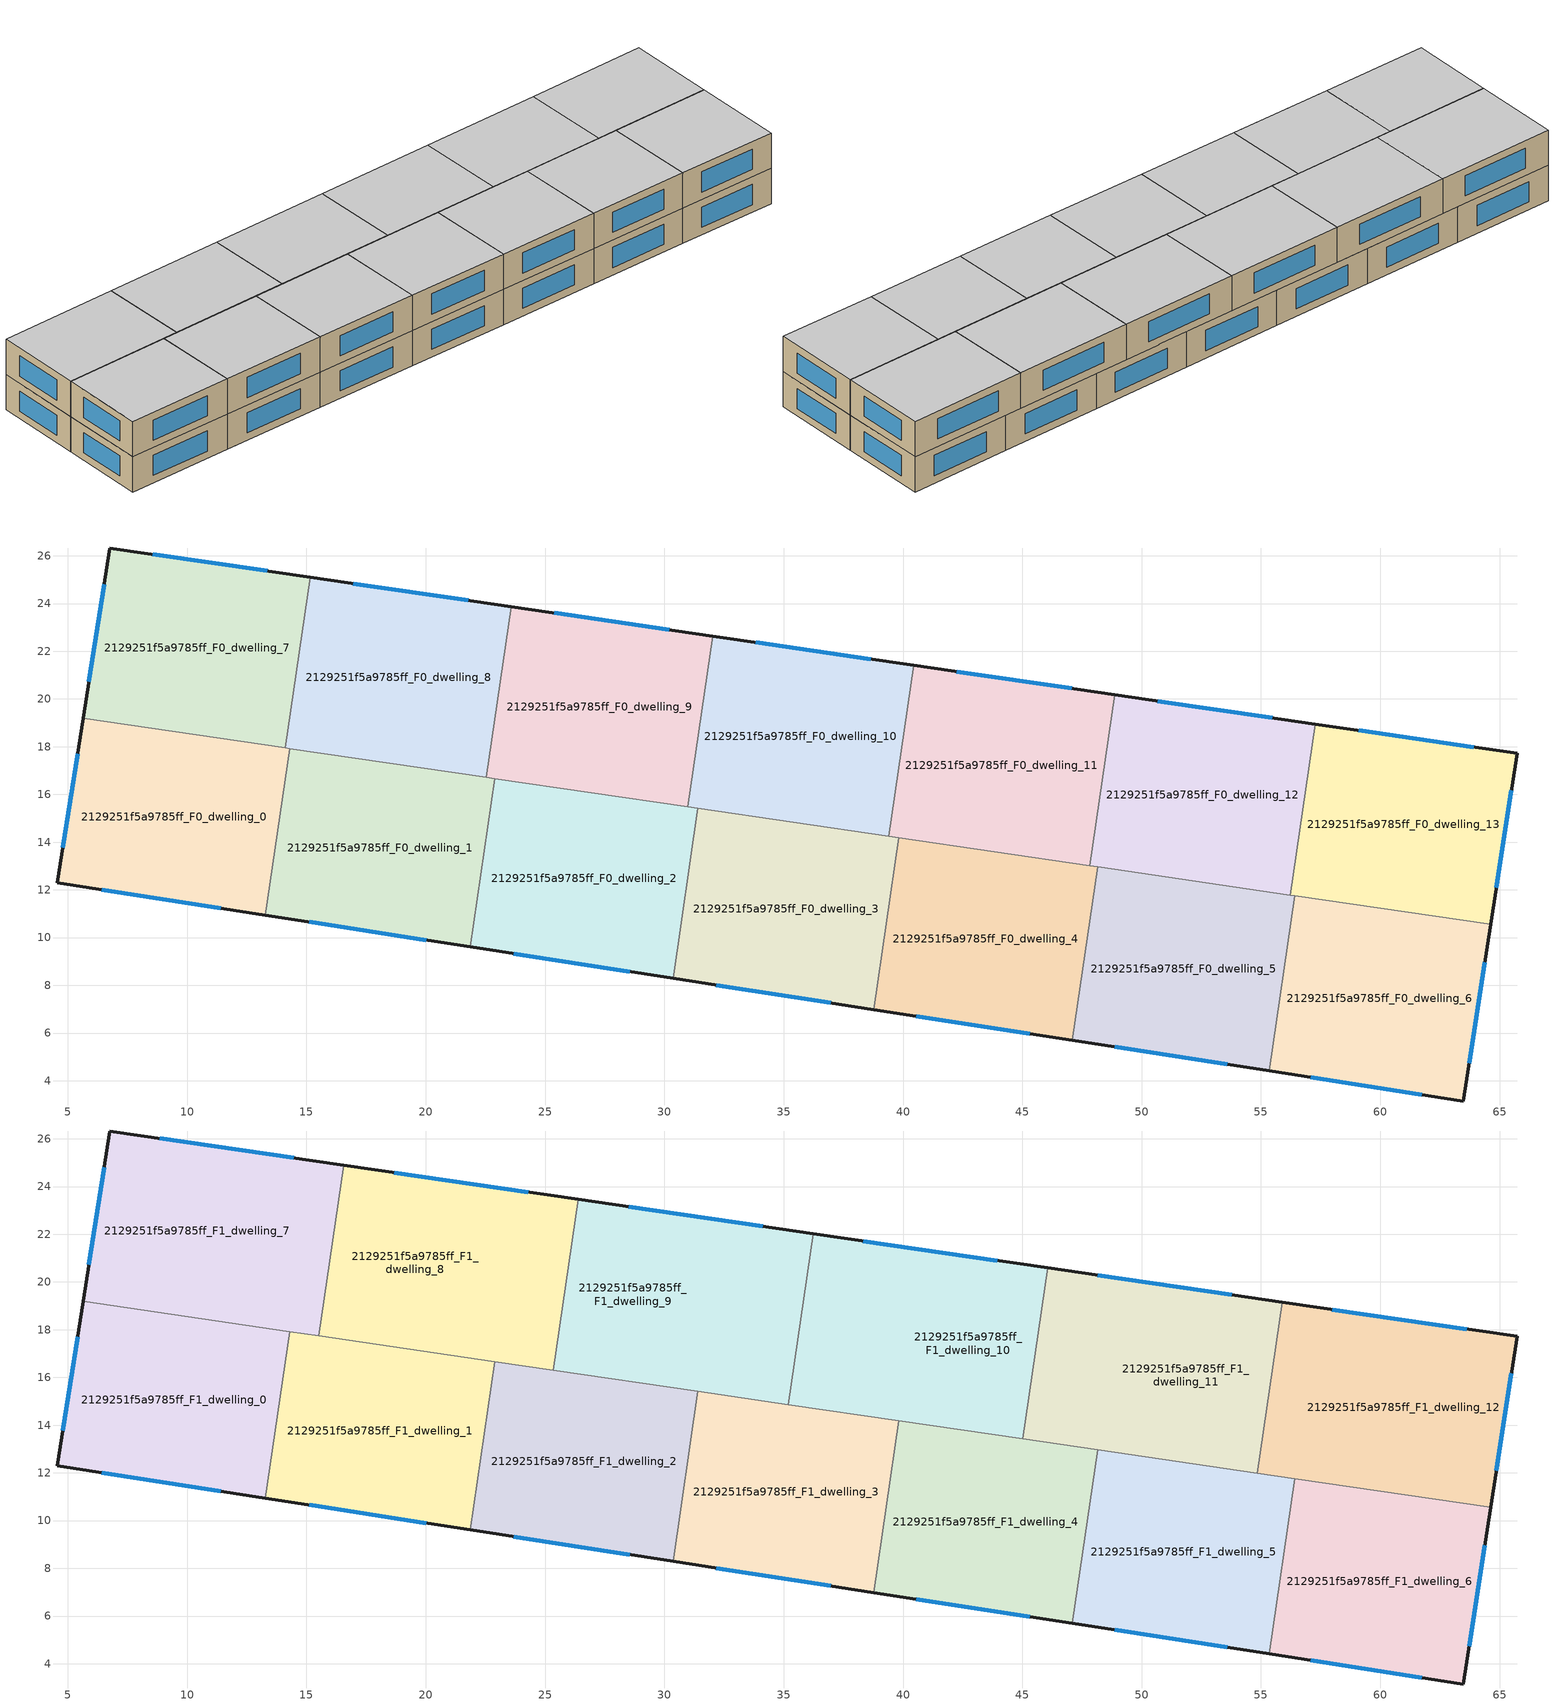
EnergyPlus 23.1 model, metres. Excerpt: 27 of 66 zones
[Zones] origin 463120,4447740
2129251f5a9785ff_F0_dwelling_0
 floor ground (EU_floor_Construction): 14.3,17.92 13.28,10.94 4.56,12.3 5.64,19.19 z0
 wall outside (EU_wall_Construction): 5.64,19.19 4.56,12.3 13.28,10.94 z0:3
 wall to 2129251f5a9785ff_F0_dwelling_1 (EU_wall_Construction): 13.28,10.94 14.3,17.92 z0:3
 wall to 2129251f5a9785ff_F0_dwelling_7 (EU_wall_Construction): 14.11,17.95 5.64,19.19 z0:3
 wall to 2129251f5a9785ff_F0_dwelling_8 (EU_wall_Construction): 14.3,17.92 14.11,17.95 z0:3
 window (EU_Window_Construction): 6.43,12.01 11.41,11.23 / 5.41,17.71 4.79,13.77 z0.64:2.36
2129251f5a9785ff_F0_dwelling_1
 floor ground (EU_floor_Construction): 22.9,16.66 21.87,9.61 13.28,10.94 14.3,17.92 z0
 wall outside (EU_wall_Construction): 13.28,10.94 21.87,9.61 z0:3
 wall to 2129251f5a9785ff_F0_dwelling_2 (EU_wall_Construction): 21.87,9.61 22.9,16.66 z0:3
 wall to 2129251f5a9785ff_F0_dwelling_8 (EU_wall_Construction): 22.54,16.71 14.3,17.92 z0:3
 wall to 2129251f5a9785ff_F0_dwelling_9 (EU_wall_Construction): 22.9,16.66 22.54,16.71 z0:3
 window (EU_Window_Construction): 15.12,10.66 20.03,9.9 z0.64:2.36
2129251f5a9785ff_F0_dwelling_10
 floor ground (EU_floor_Construction): 40.44,21.41 39.4,14.25 30.97,15.48 32.02,22.64 z0
 wall outside (EU_wall_Construction): 40.44,21.41 32.02,22.64 z0:3
 wall to 2129251f5a9785ff_F0_dwelling_11 (EU_wall_Construction): 39.4,14.25 40.44,21.41 z0:3
 wall to 2129251f5a9785ff_F0_dwelling_9 (EU_wall_Construction): 32.02,22.64 30.97,15.48 z0:3
 wall to 2129251f5a9785ff_F0_dwelling_3 (EU_wall_Construction): 31.41,15.42 39.4,14.25 z0:3
 wall to 2129251f5a9785ff_F0_dwelling_2 (EU_wall_Construction): 30.97,15.48 31.41,15.42 z0:3
 window (EU_Window_Construction): 38.64,21.67 33.82,22.38 z0.64:2.36
2129251f5a9785ff_F0_dwelling_11
 floor ground (EU_floor_Construction): 48.87,20.18 47.82,13.02 39.4,14.25 40.44,21.41 z0
 wall outside (EU_wall_Construction): 48.87,20.18 40.44,21.41 z0:3
 wall to 2129251f5a9785ff_F0_dwelling_12 (EU_wall_Construction): 47.82,13.02 48.87,20.18 z0:3
 wall to 2129251f5a9785ff_F0_dwelling_4 (EU_wall_Construction): 39.83,14.19 47.82,13.02 z0:3
 wall to 2129251f5a9785ff_F0_dwelling_3 (EU_wall_Construction): 39.39,14.25 39.83,14.18 z0:3
 window (EU_Window_Construction): 47.06,20.44 42.25,21.14 z0.64:2.36
 ceiling adiabatic (EU_roof_Construction): 45.01,13.43 46.06,20.59 40.44,21.41 39.4,14.25 z3
2129251f5a9785ff_F0_dwelling_12
 floor ground (EU_floor_Construction): 57.29,18.95 56.24,11.79 47.82,13.02 48.87,20.18 z0
 wall outside (EU_wall_Construction): 57.29,18.95 48.87,20.18 z0:3
 wall to 2129251f5a9785ff_F0_dwelling_13 (EU_wall_Construction): 56.24,11.79 57.29,18.95 z0:3
 wall to 2129251f5a9785ff_F0_dwelling_5 (EU_wall_Construction): 48.17,12.97 56.24,11.79 z0:3
 wall to 2129251f5a9785ff_F0_dwelling_4 (EU_wall_Construction): 47.82,13.02 48.17,12.97 z0:3
 window (EU_Window_Construction): 55.48,19.21 50.67,19.91 z0.64:2.36
2129251f5a9785ff_F0_dwelling_13
 floor ground (EU_floor_Construction): 65.73,17.71 64.62,10.56 56.24,11.79 57.29,18.95 z0
 wall outside (EU_wall_Construction): 64.62,10.56 65.73,17.71 57.29,18.95 z0:3
 wall to 2129251f5a9785ff_F0_dwelling_6 (EU_wall_Construction): 56.42,11.76 64.62,10.56 z0:3
 wall to 2129251f5a9785ff_F0_dwelling_5 (EU_wall_Construction): 56.24,11.78 56.42,11.76 z0:3
 window (EU_Window_Construction): 64.86,12.09 65.5,16.18 / 63.93,17.98 59.1,18.68 z0.64:2.36
2129251f5a9785ff_F0_dwelling_2
 floor ground (EU_floor_Construction): 31.41,15.42 30.36,8.29 21.87,9.61 22.9,16.66 z0
 wall outside (EU_wall_Construction): 21.87,9.61 30.36,8.29 z0:3
 wall to 2129251f5a9785ff_F0_dwelling_3 (EU_wall_Construction): 30.36,8.29 31.41,15.42 z0:3
 wall to 2129251f5a9785ff_F0_dwelling_9 (EU_wall_Construction): 30.97,15.48 22.9,16.66 z0:3
 window (EU_Window_Construction): 23.69,9.33 28.54,8.57 z0.64:2.36
2129251f5a9785ff_F0_dwelling_3
 floor ground (EU_floor_Construction): 39.83,14.18 38.78,6.99 30.36,8.29 31.41,15.42 z0
 wall outside (EU_wall_Construction): 30.36,8.29 38.78,6.99 z0:3
 wall to 2129251f5a9785ff_F0_dwelling_4 (EU_wall_Construction): 38.78,6.99 39.83,14.18 z0:3
 window (EU_Window_Construction): 32.17,8.01 36.97,7.27 z0.64:2.36
2129251f5a9785ff_F0_dwelling_4
 floor ground (EU_floor_Construction): 48.17,12.96 47.1,5.69 38.78,6.99 39.83,14.18 z0
 wall outside (EU_wall_Construction): 38.78,6.99 47.1,5.69 z0:3
 wall to 2129251f5a9785ff_F0_dwelling_5 (EU_wall_Construction): 47.1,5.69 48.17,12.96 z0:3
 window (EU_Window_Construction): 40.56,6.71 45.32,5.97 z0.64:2.36
2129251f5a9785ff_F0_dwelling_5
 floor ground (EU_floor_Construction): 56.42,11.76 55.34,4.41 47.1,5.69 48.17,12.96 z0
 wall outside (EU_wall_Construction): 47.1,5.69 55.34,4.41 z0:3
 wall to 2129251f5a9785ff_F0_dwelling_6 (EU_wall_Construction): 55.34,4.41 56.42,11.76 z0:3
 window (EU_Window_Construction): 48.87,5.42 53.58,4.69 z0.64:2.36
2129251f5a9785ff_F0_dwelling_6
 floor ground (EU_floor_Construction): 64.62,10.56 63.48,3.15 55.34,4.41 56.42,11.76 z0
 wall outside (EU_wall_Construction): 55.34,4.41 63.48,3.15 64.62,10.56 z0:3
 window (EU_Window_Construction): 63.72,4.74 64.38,8.97 / 57.09,4.14 61.73,3.42 z0.64:2.36
2129251f5a9785ff_F0_dwelling_7
 floor ground (EU_floor_Construction): 15.16,25.1 14.11,17.95 5.64,19.19 6.76,26.33 z0
 wall outside (EU_wall_Construction): 15.16,25.1 6.76,26.33 5.64,19.19 z0:3
 wall to 2129251f5a9785ff_F0_dwelling_8 (EU_wall_Construction): 14.11,17.95 15.16,25.1 z0:3
 window (EU_Window_Construction): 6.52,24.8 5.88,20.72 / 13.36,25.36 8.56,26.06 z0.64:2.36
2129251f5a9785ff_F0_dwelling_8
 floor ground (EU_floor_Construction): 23.59,23.87 22.54,16.71 14.11,17.95 15.16,25.1 z0
 wall outside (EU_wall_Construction): 23.59,23.87 15.16,25.1 z0:3
 wall to 2129251f5a9785ff_F0_dwelling_9 (EU_wall_Construction): 22.54,16.71 23.59,23.87 z0:3
 window (EU_Window_Construction): 21.78,24.13 16.96,24.84 z0.64:2.36
2129251f5a9785ff_F0_dwelling_9
 floor ground (EU_floor_Construction): 32.02,22.64 30.97,15.48 22.54,16.71 23.59,23.87 z0
 wall outside (EU_wall_Construction): 32.02,22.64 23.59,23.87 z0:3
 window (EU_Window_Construction): 30.21,22.9 25.39,23.61 z0.64:2.36
2129251f5a9785ff_F1_dwelling_0
 floor to 2129251f5a9785ff_F0_dwelling_0 (EU_floor_Construction): 14.3,17.92 13.28,10.94 4.56,12.3 5.64,19.19 z3
 wall outside (EU_wall_Construction): 5.64,19.19 4.56,12.3 13.28,10.94 z3:6
 wall to 2129251f5a9785ff_F1_dwelling_1 (EU_wall_Construction): 13.28,10.94 14.3,17.92 z3:6
 wall to 2129251f5a9785ff_F1_dwelling_7 (EU_wall_Construction): 14.3,17.92 5.64,19.19 z3:6
 window (EU_Window_Construction): 6.43,12.01 11.41,11.23 / 5.41,17.71 4.79,13.77 z3.64:5.36
 ceiling to 2129251f5a9785ff_F2_dwelling_0 (EU_floor_Construction): 13.28,10.94 14.3,17.92 5.64,19.19 4.56,12.3 z6
2129251f5a9785ff_F1_dwelling_1
 floor to 2129251f5a9785ff_F0_dwelling_1 (EU_floor_Construction): 22.9,16.66 21.87,9.61 13.28,10.94 14.3,17.92 z3
 wall outside (EU_wall_Construction): 13.28,10.94 21.87,9.61 z3:6
 wall to 2129251f5a9785ff_F1_dwelling_2 (EU_wall_Construction): 21.87,9.61 22.9,16.66 z3:6
 wall to 2129251f5a9785ff_F1_dwelling_8 (EU_wall_Construction): 22.9,16.66 15.52,17.74 z3:6
 wall to 2129251f5a9785ff_F1_dwelling_7 (EU_wall_Construction): 15.52,17.74 14.3,17.92 z3:6
 window (EU_Window_Construction): 15.12,10.66 20.03,9.9 z3.64:5.36
 ceiling to 2129251f5a9785ff_F2_dwelling_1 (EU_floor_Construction): 21.87,9.61 22.9,16.66 14.3,17.92 13.28,10.94 z6
2129251f5a9785ff_F1_dwelling_10
 floor adiabatic (EU_floor_Construction): 46.06,20.59 45.01,13.43 39.4,14.25 40.44,21.41 z3
 floor to 2129251f5a9785ff_F0_dwelling_10 (EU_floor_Construction): 40.44,21.41 39.4,14.25 35.18,14.87 36.23,22.02 z3
 wall outside (EU_wall_Construction): 46.06,20.59 36.23,22.02 z3:6
 wall to 2129251f5a9785ff_F1_dwelling_11 (EU_wall_Construction): 45.01,13.43 46.06,20.59 z3:6
 wall to 2129251f5a9785ff_F1_dwelling_9 (EU_wall_Construction): 36.23,22.02 35.18,14.87 z3:6
 wall to 2129251f5a9785ff_F1_dwelling_4 (EU_wall_Construction): 39.83,14.19 45.01,13.43 z3:6
 wall to 2129251f5a9785ff_F1_dwelling_3 (EU_wall_Construction): 35.18,14.86 39.83,14.18 z3:6
 window (EU_Window_Construction): 43.95,20.9 38.34,21.72 z3.64:5.36
 ceiling to 2129251f5a9785ff_F2_dwelling_10 (EU_floor_Construction): 45.01,13.43 46.06,20.59 36.23,22.02 35.18,14.87 z6
2129251f5a9785ff_F1_dwelling_11
 floor to 2129251f5a9785ff_F0_dwelling_12 (EU_floor_Construction): 55.88,19.15 54.84,11.99 47.82,13.02 48.87,20.18 z3
 floor to 2129251f5a9785ff_F0_dwelling_11 (EU_floor_Construction): 48.87,20.18 47.82,13.02 45.01,13.43 46.06,20.59 z3
 wall outside (EU_wall_Construction): 55.88,19.15 46.06,20.59 z3:6
 wall to 2129251f5a9785ff_F1_dwelling_12 (EU_wall_Construction): 54.84,11.99 55.88,19.15 z3:6
 wall to 2129251f5a9785ff_F1_dwelling_5 (EU_wall_Construction): 48.17,12.97 54.84,11.99 z3:6
 wall to 2129251f5a9785ff_F1_dwelling_4 (EU_wall_Construction): 45.01,13.43 48.17,12.97 z3:6
 window (EU_Window_Construction): 53.78,19.46 48.16,20.28 z3.64:5.36
 ceiling to 2129251f5a9785ff_F2_dwelling_11 (EU_floor_Construction): 54.84,11.99 55.88,19.15 46.06,20.59 45.01,13.43 z6
2129251f5a9785ff_F1_dwelling_12
 floor to 2129251f5a9785ff_F0_dwelling_13 (EU_floor_Construction): 65.73,17.71 64.62,10.56 56.24,11.79 57.29,18.95 z3
 floor to 2129251f5a9785ff_F0_dwelling_12 (EU_floor_Construction): 57.29,18.95 56.24,11.79 54.84,11.99 55.88,19.15 z3
 wall outside (EU_wall_Construction): 64.62,10.56 65.73,17.71 55.88,19.15 z3:6
 wall to 2129251f5a9785ff_F1_dwelling_6 (EU_wall_Construction): 56.42,11.76 64.62,10.56 z3:6
 wall to 2129251f5a9785ff_F1_dwelling_5 (EU_wall_Construction): 54.83,11.99 56.42,11.76 z3:6
 window (EU_Window_Construction): 64.86,12.09 65.5,16.18 / 63.62,18.02 57.99,18.85 z3.64:5.36
 ceiling to 2129251f5a9785ff_F2_dwelling_12 (EU_floor_Construction): 64.62,10.56 65.73,17.71 55.88,19.15 54.84,11.99 z6
2129251f5a9785ff_F1_dwelling_2
 floor to 2129251f5a9785ff_F0_dwelling_2 (EU_floor_Construction): 31.41,15.42 30.36,8.29 21.87,9.61 22.9,16.66 z3
 wall outside (EU_wall_Construction): 21.87,9.61 30.36,8.29 z3:6
 wall to 2129251f5a9785ff_F1_dwelling_3 (EU_wall_Construction): 30.36,8.29 31.41,15.42 z3:6
 wall to 2129251f5a9785ff_F1_dwelling_9 (EU_wall_Construction): 31.41,15.42 25.35,16.3 z3:6
 wall to 2129251f5a9785ff_F1_dwelling_8 (EU_wall_Construction): 25.35,16.3 22.9,16.66 z3:6
 window (EU_Window_Construction): 23.69,9.33 28.54,8.57 z3.64:5.36
 ceiling to 2129251f5a9785ff_F2_dwelling_2 (EU_floor_Construction): 30.36,8.29 31.41,15.42 22.9,16.66 21.87,9.61 z6
2129251f5a9785ff_F1_dwelling_3
 floor to 2129251f5a9785ff_F0_dwelling_3 (EU_floor_Construction): 39.83,14.18 38.78,6.99 30.36,8.29 31.41,15.42 z3
 wall outside (EU_wall_Construction): 30.36,8.29 38.78,6.99 z3:6
 wall to 2129251f5a9785ff_F1_dwelling_4 (EU_wall_Construction): 38.78,6.99 39.83,14.18 z3:6
 wall to 2129251f5a9785ff_F1_dwelling_9 (EU_wall_Construction): 35.18,14.87 31.41,15.42 z3:6
 window (EU_Window_Construction): 32.17,8.01 36.97,7.27 z3.64:5.36
 ceiling to 2129251f5a9785ff_F2_dwelling_3 (EU_floor_Construction): 38.78,6.99 39.83,14.18 31.41,15.42 30.36,8.29 z6
2129251f5a9785ff_F1_dwelling_4
 floor to 2129251f5a9785ff_F0_dwelling_4 (EU_floor_Construction): 48.17,12.96 47.1,5.69 38.78,6.99 39.83,14.18 z3
 wall outside (EU_wall_Construction): 38.78,6.99 47.1,5.69 z3:6
 wall to 2129251f5a9785ff_F1_dwelling_5 (EU_wall_Construction): 47.1,5.69 48.17,12.96 z3:6
 window (EU_Window_Construction): 40.56,6.71 45.32,5.97 z3.64:5.36
 ceiling to 2129251f5a9785ff_F2_dwelling_4 (EU_floor_Construction): 47.1,5.69 48.17,12.96 39.83,14.18 38.78,6.99 z6
2129251f5a9785ff_F1_dwelling_5
 floor to 2129251f5a9785ff_F0_dwelling_5 (EU_floor_Construction): 56.42,11.76 55.34,4.41 47.1,5.69 48.17,12.96 z3
 wall outside (EU_wall_Construction): 47.1,5.69 55.34,4.41 z3:6
 wall to 2129251f5a9785ff_F1_dwelling_6 (EU_wall_Construction): 55.34,4.41 56.42,11.76 z3:6
 window (EU_Window_Construction): 48.87,5.42 53.58,4.69 z3.64:5.36
 ceiling to 2129251f5a9785ff_F2_dwelling_5 (EU_floor_Construction): 55.34,4.41 56.42,11.76 48.17,12.96 47.1,5.69 z6
2129251f5a9785ff_F1_dwelling_6
 floor to 2129251f5a9785ff_F0_dwelling_6 (EU_floor_Construction): 64.62,10.56 63.48,3.15 55.34,4.41 56.42,11.76 z3
 wall outside (EU_wall_Construction): 55.34,4.41 63.48,3.15 64.62,10.56 z3:6
 window (EU_Window_Construction): 63.72,4.74 64.38,8.97 / 57.09,4.14 61.73,3.42 z3.64:5.36
 ceiling to 2129251f5a9785ff_F2_dwelling_6 (EU_floor_Construction): 63.48,3.15 64.62,10.56 56.42,11.76 55.34,4.41 z6
2129251f5a9785ff_F1_dwelling_7
 floor to 2129251f5a9785ff_F0_dwelling_7 (EU_floor_Construction): 15.16,25.1 14.11,17.95 5.64,19.19 6.76,26.33 z3
 floor to 2129251f5a9785ff_F0_dwelling_8 (EU_floor_Construction): 16.56,24.89 15.52,17.74 14.11,17.95 15.16,25.1 z3
 wall outside (EU_wall_Construction): 16.56,24.89 6.76,26.33 5.64,19.19 z3:6
 wall to 2129251f5a9785ff_F1_dwelling_8 (EU_wall_Construction): 15.52,17.74 16.56,24.89 z3:6
 window (EU_Window_Construction): 6.52,24.8 5.88,20.72 / 14.46,25.2 8.86,26.02 z3.64:5.36
 ceiling to 2129251f5a9785ff_F2_dwelling_7 (EU_floor_Construction): 15.52,17.74 16.56,24.89 6.76,26.33 5.64,19.19 z6
2129251f5a9785ff_F1_dwelling_8
 floor to 2129251f5a9785ff_F0_dwelling_8 (EU_floor_Construction): 23.59,23.87 22.54,16.71 15.52,17.74 16.56,24.89 z3
 floor to 2129251f5a9785ff_F0_dwelling_9 (EU_floor_Construction): 26.4,23.46 25.35,16.3 22.54,16.71 23.59,23.87 z3
 wall outside (EU_wall_Construction): 26.4,23.46 16.56,24.89 z3:6
 wall to 2129251f5a9785ff_F1_dwelling_9 (EU_wall_Construction): 25.35,16.3 26.4,23.46 z3:6
 window (EU_Window_Construction): 24.29,23.77 18.67,24.59 z3.64:5.36
 ceiling to 2129251f5a9785ff_F2_dwelling_8 (EU_floor_Construction): 25.35,16.3 26.4,23.46 16.56,24.89 15.52,17.74 z6
2129251f5a9785ff_F1_dwelling_9
 floor to 2129251f5a9785ff_F0_dwelling_10 (EU_floor_Construction): 36.23,22.02 35.18,14.87 30.97,15.48 32.02,22.64 z3
 floor to 2129251f5a9785ff_F0_dwelling_9 (EU_floor_Construction): 32.02,22.64 30.97,15.48 25.35,16.3 26.4,23.46 z3
 wall outside (EU_wall_Construction): 36.23,22.02 26.4,23.46 z3:6
 window (EU_Window_Construction): 34.12,22.33 28.5,23.15 z3.64:5.36
 ceiling to 2129251f5a9785ff_F2_dwelling_9 (EU_floor_Construction): 35.18,14.87 36.23,22.02 26.4,23.46 25.35,16.3 z6
[Building]
EU S2 Campaign: North Axis=0; Terrain=City; Solar Distribution=FullExterior
[Site:Location]
Yerevan-Zvartnots.Intl.AP: Latitude=40.15; Longitude=44.383; Time Zone=4; Elevation=854
[SizingPeriod:WeatherFileDays]
AnnualSizingPeriod: Begin Month=1; Begin Day of Month=1; End Month=12; End Day of Month=31; Day of Week for Start Day=Monday; Use Weather File Daylight Saving Period=No; Use Weather File Rain and Snow Indicators=No
[MATERIAL]
EU_InternalMass_Material: Roughness=MediumRough; Thickness=0.1; Conductivity=1; Density=1800; Specific Heat=900; Thermal Absorptance=0.9; Solar Absorptance=0.7; Visible Absorptance=0.7
[MATERIAL:NOMASS] Roughness=MediumRough; Thermal Absorptance=0.9; Solar Absorptance=0.7; Visible Absorptance=0.7
Name | Thermal Resistance
EU_wall_NoMass | 1.05043
EU_roof_NoMass | 1.45357
EU_floor_NoMass | 0.478065
[WINDOWMATERIAL:SIMPLEGLAZINGSYSTEM]
EU_Window_SimpleGlazing: UFactor=2.5566; Solar Heat Gain Coefficient=0.75; Visible Transmittance=0.75
[CONSTRUCTION]
EU_wall_Construction: EU_wall_NoMass
EU_roof_Construction: EU_roof_NoMass
EU_floor_Construction: EU_floor_NoMass
EU_Window_Construction: EU_Window_SimpleGlazing
EU_InternalMass_Construction: EU_InternalMass_Material
[ZONE] Type=1; Multiplier=1; Ceiling Height=autocalculate; Floor Area=autocalculate; Part of Total Floor Area=Yes
Name | Volume
2129251f5a9785ff_F0_dwelling_0; 2129251f5a9785ff_F1_dwelling_0; 2129251f5a9785ff_F0_dwelling_8 | 184.828
2129251f5a9785ff_F0_dwelling_1; 2129251f5a9785ff_F1_dwelling_1 | 184.802
2129251f5a9785ff_F0_dwelling_10 | 184.833
2129251f5a9785ff_F1_dwelling_10 | 215.616
2129251f5a9785ff_F0_dwelling_11 | 184.81
2129251f5a9785ff_F1_dwelling_11 | 215.606
2129251f5a9785ff_F0_dwelling_12 | 184.805
2129251f5a9785ff_F1_dwelling_12 | 215.633
2129251f5a9785ff_F0_dwelling_13 | 184.829
2129251f5a9785ff_F0_dwelling_2; 2129251f5a9785ff_F1_dwelling_2 | 184.808
2129251f5a9785ff_F0_dwelling_3; 2129251f5a9785ff_F1_dwelling_3 | 184.816
2129251f5a9785ff_F0_dwelling_4; 2129251f5a9785ff_F1_dwelling_4; 2129251f5a9785ff_F0_dwelling_6; 2129251f5a9785ff_F1_dwelling_6 | 184.823
2129251f5a9785ff_F0_dwelling_5; 2129251f5a9785ff_F1_dwelling_5 | 184.804
2129251f5a9785ff_F0_dwelling_7 | 184.813
2129251f5a9785ff_F1_dwelling_7 | 215.613
2129251f5a9785ff_F1_dwelling_8; 2129251f5a9785ff_F1_dwelling_9 | 215.617
2129251f5a9785ff_F0_dwelling_9 | 184.801
[INTERNALMASS] Construction=EU_InternalMass_Construction
Name | Zone or ZoneList | Surface Area
2129251f5a9785ff_F0_dwelling_0_EU_InternalMass | 2129251f5a9785ff_F0_dwelling_0 | 61.6094
2129251f5a9785ff_F0_dwelling_1_EU_InternalMass | 2129251f5a9785ff_F0_dwelling_1 | 61.6003
2129251f5a9785ff_F0_dwelling_2_EU_InternalMass | 2129251f5a9785ff_F0_dwelling_2 | 61.6029
2129251f5a9785ff_F0_dwelling_3_EU_InternalMass | 2129251f5a9785ff_F0_dwelling_3 | 61.6053
2129251f5a9785ff_F0_dwelling_4_EU_InternalMass | 2129251f5a9785ff_F0_dwelling_4 | 61.6079
2129251f5a9785ff_F0_dwelling_5_EU_InternalMass | 2129251f5a9785ff_F0_dwelling_5 | 61.6016
2129251f5a9785ff_F0_dwelling_6_EU_InternalMass | 2129251f5a9785ff_F0_dwelling_6 | 61.6074
2129251f5a9785ff_F0_dwelling_7_EU_InternalMass | 2129251f5a9785ff_F0_dwelling_7 | 61.6042
2129251f5a9785ff_F0_dwelling_8_EU_InternalMass | 2129251f5a9785ff_F0_dwelling_8 | 61.6093
2129251f5a9785ff_F0_dwelling_9_EU_InternalMass | 2129251f5a9785ff_F0_dwelling_9 | 61.6002
2129251f5a9785ff_F0_dwelling_10_EU_InternalMass | 2129251f5a9785ff_F0_dwelling_10 | 61.6111
2129251f5a9785ff_F0_dwelling_11_EU_InternalMass | 2129251f5a9785ff_F0_dwelling_11 | 61.6035
2129251f5a9785ff_F0_dwelling_12_EU_InternalMass | 2129251f5a9785ff_F0_dwelling_12 | 61.6015
2129251f5a9785ff_F0_dwelling_13_EU_InternalMass | 2129251f5a9785ff_F0_dwelling_13 | 61.6095
2129251f5a9785ff_F1_dwelling_0_EU_InternalMass | 2129251f5a9785ff_F1_dwelling_0 | 61.6094
2129251f5a9785ff_F1_dwelling_1_EU_InternalMass | 2129251f5a9785ff_F1_dwelling_1 | 61.6003
2129251f5a9785ff_F1_dwelling_2_EU_InternalMass | 2129251f5a9785ff_F1_dwelling_2 | 61.6029
2129251f5a9785ff_F1_dwelling_3_EU_InternalMass | 2129251f5a9785ff_F1_dwelling_3 | 61.6053
2129251f5a9785ff_F1_dwelling_4_EU_InternalMass | 2129251f5a9785ff_F1_dwelling_4 | 61.6079
2129251f5a9785ff_F1_dwelling_5_EU_InternalMass | 2129251f5a9785ff_F1_dwelling_5 | 61.6016
2129251f5a9785ff_F1_dwelling_6_EU_InternalMass | 2129251f5a9785ff_F1_dwelling_6 | 61.6074
2129251f5a9785ff_F1_dwelling_7_EU_InternalMass | 2129251f5a9785ff_F1_dwelling_7 | 71.8709
2129251f5a9785ff_F1_dwelling_8_EU_InternalMass | 2129251f5a9785ff_F1_dwelling_8 | 71.8724
2129251f5a9785ff_F1_dwelling_9_EU_InternalMass | 2129251f5a9785ff_F1_dwelling_9 | 71.8722
2129251f5a9785ff_F1_dwelling_10_EU_InternalMass | 2129251f5a9785ff_F1_dwelling_10 | 71.8719
2129251f5a9785ff_F1_dwelling_11_EU_InternalMass | 2129251f5a9785ff_F1_dwelling_11 | 71.8688
2129251f5a9785ff_F1_dwelling_12_EU_InternalMass | 2129251f5a9785ff_F1_dwelling_12 | 71.8776
[OTHEREQUIPMENT] Fuel Type=Electricity; Design Level Calculation Method=Watts/Area; Power per Zone Floor Area=1; Fraction Latent=0; Fraction Radiant=0; Fraction Lost=0; Carbon Dioxide Generation Rate=0; EndUse Subcategory=EU_Step8_InternalGains
Name | Zone or ZoneList or Space or SpaceList | Schedule
EU_Step8_InternalGain_2129251f5a9785ff_F0_dwelling_0_f000 | 2129251f5a9785ff_F0_dwelling_0 | EU_Step8_GainSchedule_2129251f5a9785ff_F0_dwelling_0_f000
EU_Step8_InternalGain_2129251f5a9785ff_F0_dwelling_1_f000 | 2129251f5a9785ff_F0_dwelling_1 | EU_Step8_GainSchedule_2129251f5a9785ff_F0_dwelling_1_f000
EU_Step8_InternalGain_2129251f5a9785ff_F0_dwelling_2_f000 | 2129251f5a9785ff_F0_dwelling_2 | EU_Step8_GainSchedule_2129251f5a9785ff_F0_dwelling_2_f000
EU_Step8_InternalGain_2129251f5a9785ff_F0_dwelling_3_f000 | 2129251f5a9785ff_F0_dwelling_3 | EU_Step8_GainSchedule_2129251f5a9785ff_F0_dwelling_3_f000
EU_Step8_InternalGain_2129251f5a9785ff_F0_dwelling_4_f000 | 2129251f5a9785ff_F0_dwelling_4 | EU_Step8_GainSchedule_2129251f5a9785ff_F0_dwelling_4_f000
EU_Step8_InternalGain_2129251f5a9785ff_F0_dwelling_5_f000 | 2129251f5a9785ff_F0_dwelling_5 | EU_Step8_GainSchedule_2129251f5a9785ff_F0_dwelling_5_f000
EU_Step8_InternalGain_2129251f5a9785ff_F0_dwelling_6_f000 | 2129251f5a9785ff_F0_dwelling_6 | EU_Step8_GainSchedule_2129251f5a9785ff_F0_dwelling_6_f000
EU_Step8_InternalGain_2129251f5a9785ff_F0_dwelling_7_f000 | 2129251f5a9785ff_F0_dwelling_7 | EU_Step8_GainSchedule_2129251f5a9785ff_F0_dwelling_7_f000
EU_Step8_InternalGain_2129251f5a9785ff_F0_dwelling_8_f000 | 2129251f5a9785ff_F0_dwelling_8 | EU_Step8_GainSchedule_2129251f5a9785ff_F0_dwelling_8_f000
EU_Step8_InternalGain_2129251f5a9785ff_F0_dwelling_9_f000 | 2129251f5a9785ff_F0_dwelling_9 | EU_Step8_GainSchedule_2129251f5a9785ff_F0_dwelling_9_f000
EU_Step8_InternalGain_2129251f5a9785ff_F0_dwelling_10_f000 | 2129251f5a9785ff_F0_dwelling_10 | EU_Step8_GainSchedule_2129251f5a9785ff_F0_dwelling_10_f000
EU_Step8_InternalGain_2129251f5a9785ff_F0_dwelling_11_f000 | 2129251f5a9785ff_F0_dwelling_11 | EU_Step8_GainSchedule_2129251f5a9785ff_F0_dwelling_11_f000
EU_Step8_InternalGain_2129251f5a9785ff_F0_dwelling_12_f000 | 2129251f5a9785ff_F0_dwelling_12 | EU_Step8_GainSchedule_2129251f5a9785ff_F0_dwelling_12_f000
EU_Step8_InternalGain_2129251f5a9785ff_F0_dwelling_13_f000 | 2129251f5a9785ff_F0_dwelling_13 | EU_Step8_GainSchedule_2129251f5a9785ff_F0_dwelling_13_f000
EU_Step8_InternalGain_2129251f5a9785ff_F1_dwelling_0_f000 | 2129251f5a9785ff_F1_dwelling_0 | EU_Step8_GainSchedule_2129251f5a9785ff_F1_dwelling_0_f000
EU_Step8_InternalGain_2129251f5a9785ff_F1_dwelling_1_f000 | 2129251f5a9785ff_F1_dwelling_1 | EU_Step8_GainSchedule_2129251f5a9785ff_F1_dwelling_1_f000
EU_Step8_InternalGain_2129251f5a9785ff_F1_dwelling_2_f000 | 2129251f5a9785ff_F1_dwelling_2 | EU_Step8_GainSchedule_2129251f5a9785ff_F1_dwelling_2_f000
EU_Step8_InternalGain_2129251f5a9785ff_F1_dwelling_3_f000 | 2129251f5a9785ff_F1_dwelling_3 | EU_Step8_GainSchedule_2129251f5a9785ff_F1_dwelling_3_f000
EU_Step8_InternalGain_2129251f5a9785ff_F1_dwelling_4_f000 | 2129251f5a9785ff_F1_dwelling_4 | EU_Step8_GainSchedule_2129251f5a9785ff_F1_dwelling_4_f000
EU_Step8_InternalGain_2129251f5a9785ff_F1_dwelling_5_f000 | 2129251f5a9785ff_F1_dwelling_5 | EU_Step8_GainSchedule_2129251f5a9785ff_F1_dwelling_5_f000
EU_Step8_InternalGain_2129251f5a9785ff_F1_dwelling_6_f000 | 2129251f5a9785ff_F1_dwelling_6 | EU_Step8_GainSchedule_2129251f5a9785ff_F1_dwelling_6_f000
EU_Step8_InternalGain_2129251f5a9785ff_F1_dwelling_7_f000 | 2129251f5a9785ff_F1_dwelling_7 | EU_Step8_GainSchedule_2129251f5a9785ff_F1_dwelling_7_f000
EU_Step8_InternalGain_2129251f5a9785ff_F1_dwelling_8_f000 | 2129251f5a9785ff_F1_dwelling_8 | EU_Step8_GainSchedule_2129251f5a9785ff_F1_dwelling_8_f000
EU_Step8_InternalGain_2129251f5a9785ff_F1_dwelling_9_f000 | 2129251f5a9785ff_F1_dwelling_9 | EU_Step8_GainSchedule_2129251f5a9785ff_F1_dwelling_9_f000
EU_Step8_InternalGain_2129251f5a9785ff_F1_dwelling_10_f000 | 2129251f5a9785ff_F1_dwelling_10 | EU_Step8_GainSchedule_2129251f5a9785ff_F1_dwelling_10_f000
EU_Step8_InternalGain_2129251f5a9785ff_F1_dwelling_11_f000 | 2129251f5a9785ff_F1_dwelling_11 | EU_Step8_GainSchedule_2129251f5a9785ff_F1_dwelling_11_f000
EU_Step8_InternalGain_2129251f5a9785ff_F1_dwelling_12_f000 | 2129251f5a9785ff_F1_dwelling_12 | EU_Step8_GainSchedule_2129251f5a9785ff_F1_dwelling_12_f000
[ZONEVENTILATION:DESIGNFLOWRATE] Schedule=EU_AlwaysOn; Design Flow Rate Calculation Method=AirChanges/Hour; Air Changes per Hour=0.557805; Ventilation Type=Natural; Fan Pressure Rise=0; Fan Total Efficiency=1; Constant Term Coefficient=1; Temperature Term Coefficient=0; Velocity Term Coefficient=0; Velocity Squared Term Coefficient=0; Minimum Indoor Temperature=-100; Maximum Indoor Temperature=100; Delta Temperature=-100; Minimum Outdoor Temperature=-100; Maximum Outdoor Temperature=100; Maximum Wind Speed=40
Name | Zone or ZoneList or Space or SpaceList
EU_ConstantAir_2129251f5a9785ff_F0_dwelling_0 | 2129251f5a9785ff_F0_dwelling_0
EU_ConstantAir_2129251f5a9785ff_F0_dwelling_1 | 2129251f5a9785ff_F0_dwelling_1
EU_ConstantAir_2129251f5a9785ff_F0_dwelling_2 | 2129251f5a9785ff_F0_dwelling_2
EU_ConstantAir_2129251f5a9785ff_F0_dwelling_3 | 2129251f5a9785ff_F0_dwelling_3
EU_ConstantAir_2129251f5a9785ff_F0_dwelling_4 | 2129251f5a9785ff_F0_dwelling_4
EU_ConstantAir_2129251f5a9785ff_F0_dwelling_5 | 2129251f5a9785ff_F0_dwelling_5
EU_ConstantAir_2129251f5a9785ff_F0_dwelling_6 | 2129251f5a9785ff_F0_dwelling_6
EU_ConstantAir_2129251f5a9785ff_F0_dwelling_7 | 2129251f5a9785ff_F0_dwelling_7
EU_ConstantAir_2129251f5a9785ff_F0_dwelling_8 | 2129251f5a9785ff_F0_dwelling_8
EU_ConstantAir_2129251f5a9785ff_F0_dwelling_9 | 2129251f5a9785ff_F0_dwelling_9
EU_ConstantAir_2129251f5a9785ff_F0_dwelling_10 | 2129251f5a9785ff_F0_dwelling_10
EU_ConstantAir_2129251f5a9785ff_F0_dwelling_11 | 2129251f5a9785ff_F0_dwelling_11
EU_ConstantAir_2129251f5a9785ff_F0_dwelling_12 | 2129251f5a9785ff_F0_dwelling_12
EU_ConstantAir_2129251f5a9785ff_F0_dwelling_13 | 2129251f5a9785ff_F0_dwelling_13
EU_ConstantAir_2129251f5a9785ff_F1_dwelling_0 | 2129251f5a9785ff_F1_dwelling_0
EU_ConstantAir_2129251f5a9785ff_F1_dwelling_1 | 2129251f5a9785ff_F1_dwelling_1
EU_ConstantAir_2129251f5a9785ff_F1_dwelling_2 | 2129251f5a9785ff_F1_dwelling_2
EU_ConstantAir_2129251f5a9785ff_F1_dwelling_3 | 2129251f5a9785ff_F1_dwelling_3
EU_ConstantAir_2129251f5a9785ff_F1_dwelling_4 | 2129251f5a9785ff_F1_dwelling_4
EU_ConstantAir_2129251f5a9785ff_F1_dwelling_5 | 2129251f5a9785ff_F1_dwelling_5
EU_ConstantAir_2129251f5a9785ff_F1_dwelling_6 | 2129251f5a9785ff_F1_dwelling_6
EU_ConstantAir_2129251f5a9785ff_F1_dwelling_7 | 2129251f5a9785ff_F1_dwelling_7
EU_ConstantAir_2129251f5a9785ff_F1_dwelling_8 | 2129251f5a9785ff_F1_dwelling_8
EU_ConstantAir_2129251f5a9785ff_F1_dwelling_9 | 2129251f5a9785ff_F1_dwelling_9
EU_ConstantAir_2129251f5a9785ff_F1_dwelling_10 | 2129251f5a9785ff_F1_dwelling_10
EU_ConstantAir_2129251f5a9785ff_F1_dwelling_11 | 2129251f5a9785ff_F1_dwelling_11
EU_ConstantAir_2129251f5a9785ff_F1_dwelling_12 | 2129251f5a9785ff_F1_dwelling_12
[HVACTEMPLATE:THERMOSTAT] Constant Heating Setpoint=20; Constant Cooling Setpoint=50
EU_HeatOnly_2129251f5a9785ff_F0_dwelling_0; EU_HeatOnly_2129251f5a9785ff_F0_dwelling_1; EU_HeatOnly_2129251f5a9785ff_F0_dwelling_2; EU_HeatOnly_2129251f5a9785ff_F0_dwelling_3; EU_HeatOnly_2129251f5a9785ff_F0_dwelling_4; EU_HeatOnly_2129251f5a9785ff_F0_dwelling_5; EU_HeatOnly_2129251f5a9785ff_F0_dwelling_6; EU_HeatOnly_2129251f5a9785ff_F0_dwelling_7; EU_HeatOnly_2129251f5a9785ff_F0_dwelling_8; EU_HeatOnly_2129251f5a9785ff_F0_dwelling_9; EU_HeatOnly_2129251f5a9785ff_F0_dwelling_10; EU_HeatOnly_2129251f5a9785ff_F0_dwelling_11; EU_HeatOnly_2129251f5a9785ff_F0_dwelling_12; EU_HeatOnly_2129251f5a9785ff_F0_dwelling_13; EU_HeatOnly_2129251f5a9785ff_F1_dwelling_0; EU_HeatOnly_2129251f5a9785ff_F1_dwelling_1; EU_HeatOnly_2129251f5a9785ff_F1_dwelling_2; EU_HeatOnly_2129251f5a9785ff_F1_dwelling_3; EU_HeatOnly_2129251f5a9785ff_F1_dwelling_4; EU_HeatOnly_2129251f5a9785ff_F1_dwelling_5; EU_HeatOnly_2129251f5a9785ff_F1_dwelling_6; EU_HeatOnly_2129251f5a9785ff_F1_dwelling_7; EU_HeatOnly_2129251f5a9785ff_F1_dwelling_8; EU_HeatOnly_2129251f5a9785ff_F1_dwelling_9; EU_HeatOnly_2129251f5a9785ff_F1_dwelling_10; EU_HeatOnly_2129251f5a9785ff_F1_dwelling_11; EU_HeatOnly_2129251f5a9785ff_F1_dwelling_12; EU_HeatOnly_2129251f5a9785ff_F2_dwelling_0; EU_HeatOnly_2129251f5a9785ff_F2_dwelling_1; EU_HeatOnly_2129251f5a9785ff_F2_dwelling_2; EU_HeatOnly_2129251f5a9785ff_F2_dwelling_3; EU_HeatOnly_2129251f5a9785ff_F2_dwelling_4; EU_HeatOnly_2129251f5a9785ff_F2_dwelling_5; EU_HeatOnly_2129251f5a9785ff_F2_dwelling_6; EU_HeatOnly_2129251f5a9785ff_F2_dwelling_7; EU_HeatOnly_2129251f5a9785ff_F2_dwelling_8; EU_HeatOnly_2129251f5a9785ff_F2_dwelling_9; EU_HeatOnly_2129251f5a9785ff_F2_dwelling_10; EU_HeatOnly_2129251f5a9785ff_F2_dwelling_11; EU_HeatOnly_2129251f5a9785ff_F2_dwelling_12; EU_HeatOnly_2129251f5a9785ff_F3_dwelling_0; EU_HeatOnly_2129251f5a9785ff_F3_dwelling_1; EU_HeatOnly_2129251f5a9785ff_F3_dwelling_2; EU_HeatOnly_2129251f5a9785ff_F3_dwelling_3; EU_HeatOnly_2129251f5a9785ff_F3_dwelling_4; EU_HeatOnly_2129251f5a9785ff_F3_dwelling_5; EU_HeatOnly_2129251f5a9785ff_F3_dwelling_6; EU_HeatOnly_2129251f5a9785ff_F3_dwelling_7; EU_HeatOnly_2129251f5a9785ff_F3_dwelling_8; EU_HeatOnly_2129251f5a9785ff_F3_dwelling_9; EU_HeatOnly_2129251f5a9785ff_F3_dwelling_10; EU_HeatOnly_2129251f5a9785ff_F3_dwelling_11; EU_HeatOnly_2129251f5a9785ff_F3_dwelling_12; EU_HeatOnly_2129251f5a9785ff_F4_dwelling_0; EU_HeatOnly_2129251f5a9785ff_F4_dwelling_1; EU_HeatOnly_2129251f5a9785ff_F4_dwelling_2; EU_HeatOnly_2129251f5a9785ff_F4_dwelling_3; EU_HeatOnly_2129251f5a9785ff_F4_dwelling_4; EU_HeatOnly_2129251f5a9785ff_F4_dwelling_5; EU_HeatOnly_2129251f5a9785ff_F4_dwelling_6; EU_HeatOnly_2129251f5a9785ff_F4_dwelling_7; EU_HeatOnly_2129251f5a9785ff_F4_dwelling_8; EU_HeatOnly_2129251f5a9785ff_F4_dwelling_9; EU_HeatOnly_2129251f5a9785ff_F4_dwelling_10; EU_HeatOnly_2129251f5a9785ff_F4_dwelling_11; EU_HeatOnly_2129251f5a9785ff_F4_dwelling_12
[HVACTEMPLATE:ZONE:IDEALLOADSAIRSYSTEM] System Availability Schedule=EU_AlwaysOn; Maximum Heating Supply Air Temperature=50; Minimum Cooling Supply Air Temperature=13; Maximum Heating Supply Air Humidity Ratio=0.0156; Minimum Cooling Supply Air Humidity Ratio=0.0077; Heating Limit=NoLimit; Cooling Limit=NoLimit; Heating Availability Schedule=EU_AlwaysOn; Cooling Availability Schedule=EU_CoolingOff; Dehumidification Control Type=ConstantSensibleHeatRatio; Cooling Sensible Heat Ratio=0.7; Dehumidification Setpoint=60; Humidification Control Type=None; Humidification Setpoint=30; Outdoor Air Method=None; Outdoor Air Flow Rate per Person=0.00944; Outdoor Air Flow Rate per Zone Floor Area=0; Outdoor Air Flow Rate per Zone=0; Demand Controlled Ventilation Type=None; Outdoor Air Economizer Type=NoEconomizer; Heat Recovery Type=None; Sensible Heat Recovery Effectiveness=0.7; Latent Heat Recovery Effectiveness=0.65
Name | Template Thermostat
2129251f5a9785ff_F0_dwelling_0 | EU_HeatOnly_2129251f5a9785ff_F0_dwelling_0
2129251f5a9785ff_F0_dwelling_1 | EU_HeatOnly_2129251f5a9785ff_F0_dwelling_1
2129251f5a9785ff_F0_dwelling_2 | EU_HeatOnly_2129251f5a9785ff_F0_dwelling_2
2129251f5a9785ff_F0_dwelling_3 | EU_HeatOnly_2129251f5a9785ff_F0_dwelling_3
2129251f5a9785ff_F0_dwelling_4 | EU_HeatOnly_2129251f5a9785ff_F0_dwelling_4
2129251f5a9785ff_F0_dwelling_5 | EU_HeatOnly_2129251f5a9785ff_F0_dwelling_5
2129251f5a9785ff_F0_dwelling_6 | EU_HeatOnly_2129251f5a9785ff_F0_dwelling_6
2129251f5a9785ff_F0_dwelling_7 | EU_HeatOnly_2129251f5a9785ff_F0_dwelling_7
2129251f5a9785ff_F0_dwelling_8 | EU_HeatOnly_2129251f5a9785ff_F0_dwelling_8
2129251f5a9785ff_F0_dwelling_9 | EU_HeatOnly_2129251f5a9785ff_F0_dwelling_9
2129251f5a9785ff_F0_dwelling_10 | EU_HeatOnly_2129251f5a9785ff_F0_dwelling_10
2129251f5a9785ff_F0_dwelling_11 | EU_HeatOnly_2129251f5a9785ff_F0_dwelling_11
2129251f5a9785ff_F0_dwelling_12 | EU_HeatOnly_2129251f5a9785ff_F0_dwelling_12
2129251f5a9785ff_F0_dwelling_13 | EU_HeatOnly_2129251f5a9785ff_F0_dwelling_13
2129251f5a9785ff_F1_dwelling_0 | EU_HeatOnly_2129251f5a9785ff_F1_dwelling_0
2129251f5a9785ff_F1_dwelling_1 | EU_HeatOnly_2129251f5a9785ff_F1_dwelling_1
2129251f5a9785ff_F1_dwelling_2 | EU_HeatOnly_2129251f5a9785ff_F1_dwelling_2
2129251f5a9785ff_F1_dwelling_3 | EU_HeatOnly_2129251f5a9785ff_F1_dwelling_3
2129251f5a9785ff_F1_dwelling_4 | EU_HeatOnly_2129251f5a9785ff_F1_dwelling_4
2129251f5a9785ff_F1_dwelling_5 | EU_HeatOnly_2129251f5a9785ff_F1_dwelling_5
2129251f5a9785ff_F1_dwelling_6 | EU_HeatOnly_2129251f5a9785ff_F1_dwelling_6
2129251f5a9785ff_F1_dwelling_7 | EU_HeatOnly_2129251f5a9785ff_F1_dwelling_7
2129251f5a9785ff_F1_dwelling_8 | EU_HeatOnly_2129251f5a9785ff_F1_dwelling_8
2129251f5a9785ff_F1_dwelling_9 | EU_HeatOnly_2129251f5a9785ff_F1_dwelling_9
2129251f5a9785ff_F1_dwelling_10 | EU_HeatOnly_2129251f5a9785ff_F1_dwelling_10
2129251f5a9785ff_F1_dwelling_11 | EU_HeatOnly_2129251f5a9785ff_F1_dwelling_11
2129251f5a9785ff_F1_dwelling_12 | EU_HeatOnly_2129251f5a9785ff_F1_dwelling_12
[SIZING:ZONE] Zone Cooling Design Supply Air Temperature Input Method=SupplyAirTemperature; Zone Cooling Design Supply Air Temperature=13; Zone Heating Design Supply Air Temperature Input Method=SupplyAirTemperature; Zone Heating Design Supply Air Temperature=50; Zone Cooling Design Supply Air Humidity Ratio=0.008; Zone Heating Design Supply Air Humidity Ratio=0.008; Cooling Design Air Flow Method=DesignDay; Cooling Design Air Flow Rate=0; Cooling Minimum Air Flow per Zone Floor Area=0.000762; Cooling Minimum Air Flow=0; Cooling Minimum Air Flow Fraction=0.2; Heating Design Air Flow Method=DesignDay; Heating Design Air Flow Rate=0; Heating Maximum Air Flow per Zone Floor Area=0.002032; Heating Maximum Air Flow=0.141576; Heating Maximum Air Flow Fraction=0.3; Account for Dedicated Outdoor Air System=No; Dedicated Outdoor Air System Control Strategy=NeutralSupplyAir; Dedicated Outdoor Air Low Setpoint Temperature for Design=autosize; Dedicated Outdoor Air High Setpoint Temperature for Design=autosize; Zone Load Sizing Method=Sensible Load Only No Latent Load; Zone Latent Cooling Design Supply Air Humidity Ratio Input Method=HumidityRatioDifference; Zone Cooling Design Supply Air Humidity Ratio Difference=0.005; Zone Latent Heating Design Supply Air Humidity Ratio Input Method=HumidityRatioDifference; Zone Humidification Design Supply Air Humidity Ratio Difference=0.005
2129251f5a9785ff_F0_dwelling_0; 2129251f5a9785ff_F0_dwelling_1; 2129251f5a9785ff_F0_dwelling_2; 2129251f5a9785ff_F0_dwelling_3; 2129251f5a9785ff_F0_dwelling_4; 2129251f5a9785ff_F0_dwelling_5; 2129251f5a9785ff_F0_dwelling_6; 2129251f5a9785ff_F0_dwelling_7; 2129251f5a9785ff_F0_dwelling_8; 2129251f5a9785ff_F0_dwelling_9; 2129251f5a9785ff_F0_dwelling_10; 2129251f5a9785ff_F0_dwelling_11; 2129251f5a9785ff_F0_dwelling_12; 2129251f5a9785ff_F0_dwelling_13; 2129251f5a9785ff_F1_dwelling_0; 2129251f5a9785ff_F1_dwelling_1; 2129251f5a9785ff_F1_dwelling_2; 2129251f5a9785ff_F1_dwelling_3; 2129251f5a9785ff_F1_dwelling_4; 2129251f5a9785ff_F1_dwelling_5; 2129251f5a9785ff_F1_dwelling_6; 2129251f5a9785ff_F1_dwelling_7; 2129251f5a9785ff_F1_dwelling_8; 2129251f5a9785ff_F1_dwelling_9; 2129251f5a9785ff_F1_dwelling_10; 2129251f5a9785ff_F1_dwelling_11; 2129251f5a9785ff_F1_dwelling_12
[SCHEDULE:CONSTANT]
Name | Hourly Value
EU_AlwaysOn | 1
EU_CoolingOff | 0
[SCHEDULE:FILE] Column Number=1; Rows to Skip at Top=0; Number of Hours of Data=8760; Column Separator=Comma; Interpolate to Timestep=No; Minutes per Item=60; Adjust Schedule for Daylight Savings=Yes
Name | File
EU_Step8_GainSchedule_2129251f5a9785ff_F0_dwelling_0_f000 | ../../schedules/2129251f5a9785ff/2129251f5a9785ff_F0_dwelling_0_f000_gain.csv
EU_Step8_GainSchedule_2129251f5a9785ff_F0_dwelling_1_f000 | ../../schedules/2129251f5a9785ff/2129251f5a9785ff_F0_dwelling_1_f000_gain.csv
EU_Step8_GainSchedule_2129251f5a9785ff_F0_dwelling_2_f000 | ../../schedules/2129251f5a9785ff/2129251f5a9785ff_F0_dwelling_2_f000_gain.csv
EU_Step8_GainSchedule_2129251f5a9785ff_F0_dwelling_3_f000 | ../../schedules/2129251f5a9785ff/2129251f5a9785ff_F0_dwelling_3_f000_gain.csv
EU_Step8_GainSchedule_2129251f5a9785ff_F0_dwelling_4_f000 | ../../schedules/2129251f5a9785ff/2129251f5a9785ff_F0_dwelling_4_f000_gain.csv
EU_Step8_GainSchedule_2129251f5a9785ff_F0_dwelling_5_f000 | ../../schedules/2129251f5a9785ff/2129251f5a9785ff_F0_dwelling_5_f000_gain.csv
EU_Step8_GainSchedule_2129251f5a9785ff_F0_dwelling_6_f000 | ../../schedules/2129251f5a9785ff/2129251f5a9785ff_F0_dwelling_6_f000_gain.csv
EU_Step8_GainSchedule_2129251f5a9785ff_F0_dwelling_7_f000 | ../../schedules/2129251f5a9785ff/2129251f5a9785ff_F0_dwelling_7_f000_gain.csv
EU_Step8_GainSchedule_2129251f5a9785ff_F0_dwelling_8_f000 | ../../schedules/2129251f5a9785ff/2129251f5a9785ff_F0_dwelling_8_f000_gain.csv
EU_Step8_GainSchedule_2129251f5a9785ff_F0_dwelling_9_f000 | ../../schedules/2129251f5a9785ff/2129251f5a9785ff_F0_dwelling_9_f000_gain.csv
EU_Step8_GainSchedule_2129251f5a9785ff_F0_dwelling_10_f000 | ../../schedules/2129251f5a9785ff/2129251f5a9785ff_F0_dwelling_10_f000_gain.csv
EU_Step8_GainSchedule_2129251f5a9785ff_F0_dwelling_11_f000 | ../../schedules/2129251f5a9785ff/2129251f5a9785ff_F0_dwelling_11_f000_gain.csv
EU_Step8_GainSchedule_2129251f5a9785ff_F0_dwelling_12_f000 | ../../schedules/2129251f5a9785ff/2129251f5a9785ff_F0_dwelling_12_f000_gain.csv
EU_Step8_GainSchedule_2129251f5a9785ff_F0_dwelling_13_f000 | ../../schedules/2129251f5a9785ff/2129251f5a9785ff_F0_dwelling_13_f000_gain.csv
EU_Step8_GainSchedule_2129251f5a9785ff_F1_dwelling_0_f000 | ../../schedules/2129251f5a9785ff/2129251f5a9785ff_F1_dwelling_0_f000_gain.csv
EU_Step8_GainSchedule_2129251f5a9785ff_F1_dwelling_1_f000 | ../../schedules/2129251f5a9785ff/2129251f5a9785ff_F1_dwelling_1_f000_gain.csv
EU_Step8_GainSchedule_2129251f5a9785ff_F1_dwelling_2_f000 | ../../schedules/2129251f5a9785ff/2129251f5a9785ff_F1_dwelling_2_f000_gain.csv
EU_Step8_GainSchedule_2129251f5a9785ff_F1_dwelling_3_f000 | ../../schedules/2129251f5a9785ff/2129251f5a9785ff_F1_dwelling_3_f000_gain.csv
EU_Step8_GainSchedule_2129251f5a9785ff_F1_dwelling_4_f000 | ../../schedules/2129251f5a9785ff/2129251f5a9785ff_F1_dwelling_4_f000_gain.csv
EU_Step8_GainSchedule_2129251f5a9785ff_F1_dwelling_5_f000 | ../../schedules/2129251f5a9785ff/2129251f5a9785ff_F1_dwelling_5_f000_gain.csv
EU_Step8_GainSchedule_2129251f5a9785ff_F1_dwelling_6_f000 | ../../schedules/2129251f5a9785ff/2129251f5a9785ff_F1_dwelling_6_f000_gain.csv
EU_Step8_GainSchedule_2129251f5a9785ff_F1_dwelling_7_f000 | ../../schedules/2129251f5a9785ff/2129251f5a9785ff_F1_dwelling_7_f000_gain.csv
EU_Step8_GainSchedule_2129251f5a9785ff_F1_dwelling_8_f000 | ../../schedules/2129251f5a9785ff/2129251f5a9785ff_F1_dwelling_8_f000_gain.csv
EU_Step8_GainSchedule_2129251f5a9785ff_F1_dwelling_9_f000 | ../../schedules/2129251f5a9785ff/2129251f5a9785ff_F1_dwelling_9_f000_gain.csv
EU_Step8_GainSchedule_2129251f5a9785ff_F1_dwelling_10_f000 | ../../schedules/2129251f5a9785ff/2129251f5a9785ff_F1_dwelling_10_f000_gain.csv
EU_Step8_GainSchedule_2129251f5a9785ff_F1_dwelling_11_f000 | ../../schedules/2129251f5a9785ff/2129251f5a9785ff_F1_dwelling_11_f000_gain.csv
EU_Step8_GainSchedule_2129251f5a9785ff_F1_dwelling_12_f000 | ../../schedules/2129251f5a9785ff/2129251f5a9785ff_F1_dwelling_12_f000_gain.csv
